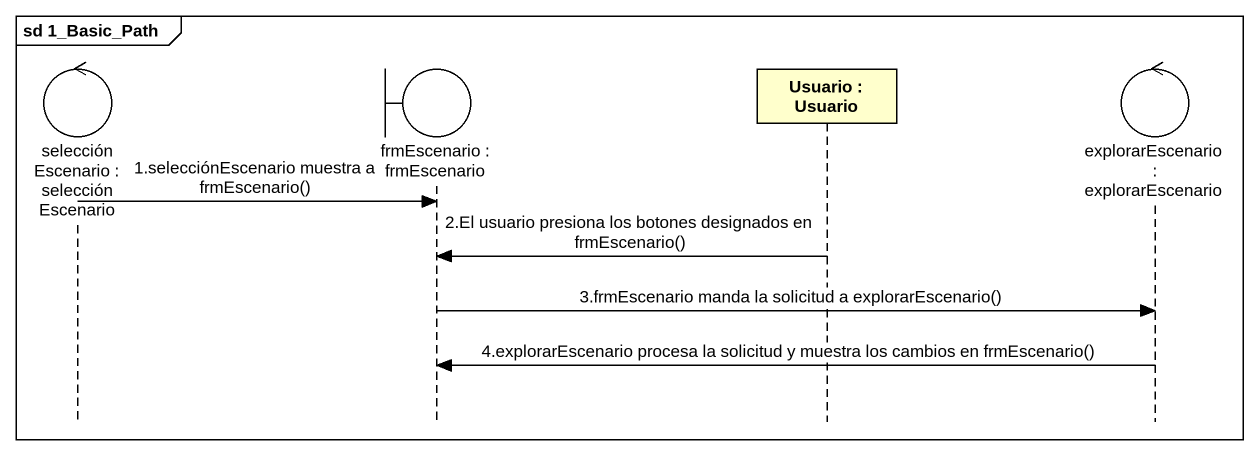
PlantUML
@startuml
mainframe sd 1_Basic_Path
hide footbox
control "selecciónEscenario : selecciónEscenario" as selecciónEscenario
boundary "frmEscenario : frmEscenario" as frmEscenario
participant "Usuario : Usuario" as Usuario
control "explorarEscenario : explorarEscenario" as explorarEscenario

selecciónEscenario -> frmEscenario : 1.selecciónEscenario muestra a frmEscenario()
Usuario -> frmEscenario : 2.El usuario presiona los botones designados en frmEscenario()
frmEscenario -> explorarEscenario : 3.frmEscenario manda la solicitud a explorarEscenario()
explorarEscenario -> frmEscenario : 4.explorarEscenario procesa la solicitud y muestra los cambios en frmEscenario()
@enduml
